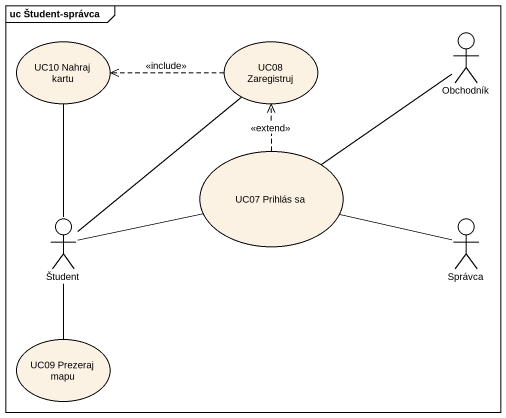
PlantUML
@startuml
mainframe uc Študent-správca
usecase "UC10 Nahraj kartu" as UC10_Nahraj_kartu
usecase "UC08 Zaregistruj" as UC08_Zaregistruj
actor Obchodník
usecase "UC07 Prihlás sa" as UC07_Prihlás_sa
actor Študent
actor Správca
usecase "UC09 Prezeraj mapu" as UC09_Prezeraj_mapu
UC10_Nahraj_kartu -- Študent
UC08_Zaregistruj .left.> UC10_Nahraj_kartu : <<include>>
Obchodník -- UC07_Prihlás_sa
UC07_Prihlás_sa .up.> UC08_Zaregistruj : <<extend>>
Študent -up- UC08_Zaregistruj
Študent -right- UC07_Prihlás_sa
Študent -- UC09_Prezeraj_mapu
Správca -left- UC07_Prihlás_sa
@enduml
